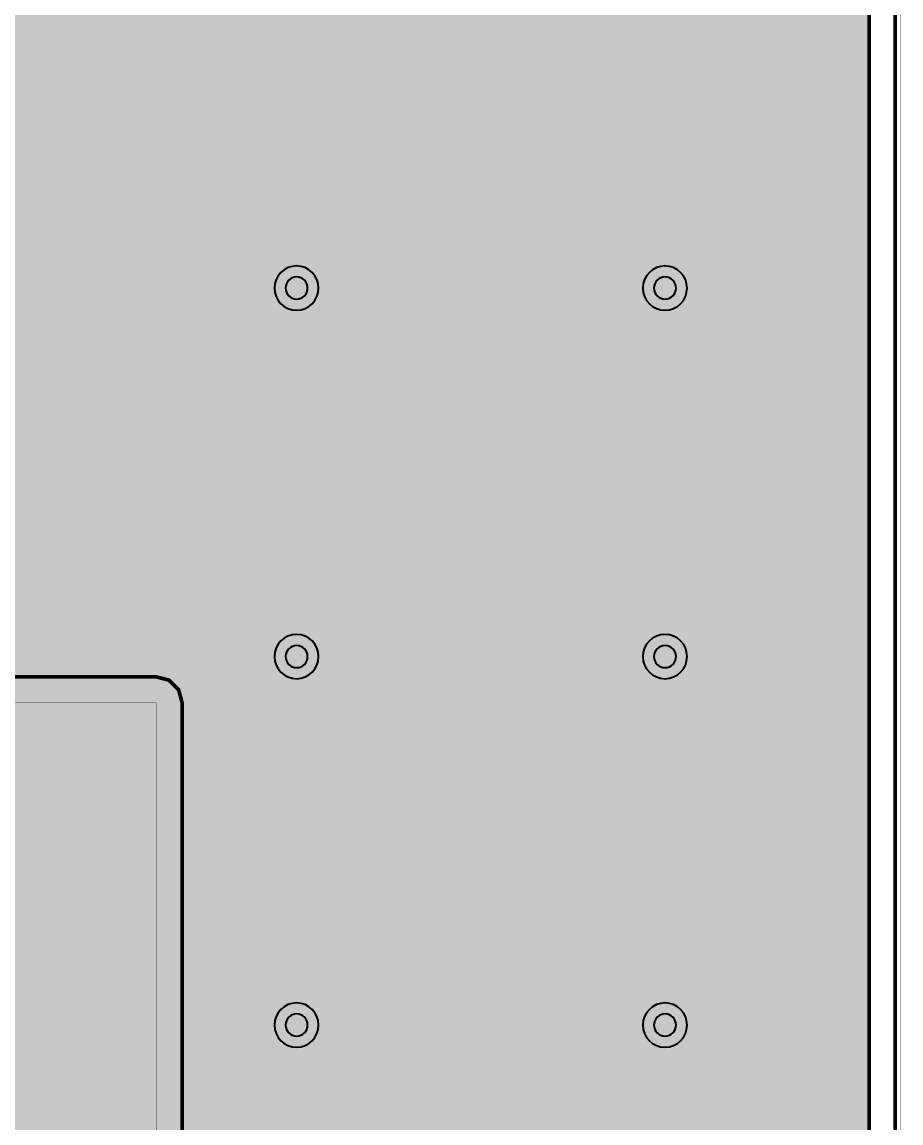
# Model space of a CAD drawing. Header units: millimetres. Extents: x 0 to 100, y -100 to 0.
# Drawn here: x 87.96 to 100.08, y -42.3 to -27.12 of the extents above; entities that cross this region are included whole.
import ezdxf

# ---------------------------------------------------------------- set-up
doc = ezdxf.new("R2010")
doc.units = ezdxf.units.MM
doc.header["$MEASUREMENT"] = 0
for name, color, linetype, true_color in [('Board-Outline-Layer', 7, 'Continuous', 0xff00ff), ('Bottom-Layer', 7, 'Continuous', 0x0000ff), ('Hole-Layer', 7, 'Continuous', 0x222222), ('Inner1', 7, 'Continuous', 0x999966), ('Inner2', 7, 'Continuous', 0x008000), ('Multi-Layer', 7, 'Continuous', 0xc0c0c0), ('Top-Layer', 7, 'Continuous', 0xff0000)]:
    doc.layers.add(name, color=color, linetype=linetype, true_color=true_color)

msp = doc.modelspace()

# ---------------------------------------------------------------- hatches: boundary and pattern name
at = {"layer": 'Bottom-Layer'}
msp.add_hatch(color=256, dxfattribs=at).paths.add_polyline_path([(99.642, -0.358), (99.642, -99.642), (0.358, -99.642), (0.358, -0.358)])
at = {"layer": 'Inner1'}
msp.add_hatch(color=256, dxfattribs=at).paths.add_polyline_path([(99.642, -0.358), (99.642, -99.642), (0.358, -99.642), (0.358, -0.358)])
at = {"layer": 'Inner2'}
msp.add_hatch(color=256, dxfattribs=at).paths.add_polyline_path([(99.642, -0.358), (99.642, -99.642), (0.358, -99.642), (0.358, -0.358)])
at = {"layer": 'Top-Layer'}
for points in [[(99.642, -0.358), (99.642, -99.642), (0.358, -99.642), (0.358, -0.358)], [(89.808, -36.502), (89.808, -47.17), (82.696, -47.17), (82.696, -36.502)]]:
    msp.add_hatch(color=256, dxfattribs=at).paths.add_polyline_path(points)

# ---------------------------------------------------------------- linework, layer by layer
at = {"layer": 'Board-Outline-Layer', "const_width": 0.0508}
msp.add_lwpolyline([(0, -100), (0, 0), (100, 0), (100, -100)], close=True, dxfattribs=at)
at = {"layer": 'Bottom-Layer'}
for points, const_width in [([(0, -100), (0, 0), (100, 0), (100, -100)], 0.00508), ([(99.642, -0.358), (99.642, -99.642), (0.358, -99.642), (0.358, -0.358)], 0.0508)]:
    msp.add_lwpolyline(points, close=True, dxfattribs=dict(at, const_width=const_width))
at = {"layer": 'Hole-Layer'}
for points in [[(91.593, -30.785, 1), (91.898, -30.785, 1)], [(96.673, -30.785, 1), (96.978, -30.785, 1)], [(91.593, -35.865, 1), (91.898, -35.865, 1)], [(96.673, -35.865, 1), (96.978, -35.865, 1)], [(91.593, -40.945, 1), (91.898, -40.945, 1)], [(96.673, -40.945, 1), (96.978, -40.945, 1)]]:
    msp.add_lwpolyline(points, format="xyb", close=True, dxfattribs=at)
at = {"layer": 'Inner1'}
for points, const_width in [([(0, -100), (0, 0), (100, 0), (100, -100)], 0.00508), ([(99.642, -0.358), (99.642, -99.642), (0.358, -99.642), (0.358, -0.358)], 0.0508)]:
    msp.add_lwpolyline(points, close=True, dxfattribs=dict(at, const_width=const_width))
at = {"layer": 'Inner2'}
for points, const_width in [([(0, -99.949), (0, 0), (100.076, 0), (100.076, -99.949)], 0.00508), ([(99.642, -0.358), (99.642, -99.642), (0.358, -99.642), (0.358, -0.358)], 0.0508)]:
    msp.add_lwpolyline(points, close=True, dxfattribs=dict(at, const_width=const_width))
at = {"layer": 'Multi-Layer'}
for points in [[(91.44, -30.785, 1), (92.05, -30.785), (92.05, -30.785, 1), (91.44, -30.785)], [(96.52, -30.785, 1), (97.13, -30.785), (97.13, -30.785, 1), (96.52, -30.785)], [(91.44, -35.865, 1), (92.05, -35.865), (92.05, -35.865, 1), (91.44, -35.865)], [(96.52, -35.865, 1), (97.13, -35.865), (97.13, -35.865, 1), (96.52, -35.865)], [(91.44, -40.945, 1), (92.05, -40.945), (92.05, -40.945, 1), (91.44, -40.945)], [(96.52, -40.945, 1), (97.13, -40.945), (97.13, -40.945, 1), (96.52, -40.945)]]:
    msp.add_lwpolyline(points, format="xyb", dxfattribs=at)
at = {"layer": 'Top-Layer'}
for points, const_width in [([(0, -99.949), (0, 0), (100.076, 0), (100.076, -99.949)], 0.00508), ([(99.642, -0.358), (99.642, -99.642), (0.358, -99.642), (0.358, -0.358)], 0.0508), ([(89.808, -36.502), (89.808, -47.17), (82.696, -47.17), (82.696, -36.502)], 0.00508)]:
    msp.add_lwpolyline(points, close=True, dxfattribs=dict(at, const_width=const_width))
at = {"layer": 'Top-Layer', "const_width": 0.0508}
msp.add_lwpolyline([(90.167, -46.502), (90.167, -36.502), (90.119, -36.323), (89.988, -36.191), (89.808, -36.144), (86.371, -36.144)], dxfattribs=at)

doc.saveas('drawing.dxf')
